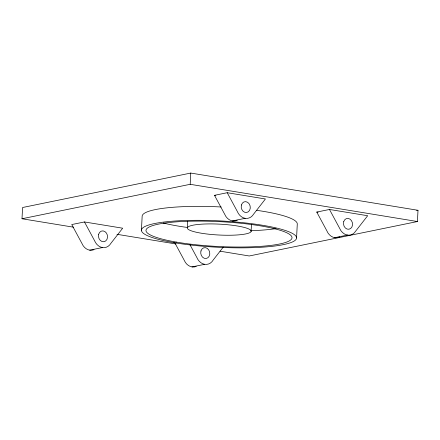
<?xml version="1.0" encoding="UTF-8"?>
<svg xmlns="http://www.w3.org/2000/svg" width="440" height="440" viewBox="0 0 440 440"><rect width="100%" height="100%" fill="white"/><g stroke="black" fill="none" stroke-linecap="round" stroke-linejoin="round"><path stroke-width="0.66" d="M73.552 227.194L22 218.752L22.572 207.51L190.757 173.063L418 210.293L417.428 221.535L249.244 255.976L220.077 251.196M141.444 230.23L142.148 216.293A77.666 13.217 2.9 0 1 221.177 206.982M187.374 227.645L187.698 221.15M22 218.752L190.19 184.305L190.757 173.063M251.103 231.523A31.977 5.445 2.9 0 0 205.183 223.999A31.977 5.445 2.9 0 0 201.427 233.228A31.977 5.445 2.9 0 0 251.103 231.523L251.466 224.378M296.577 237.924L297.281 223.988A77.666 13.217 2.9 0 0 256.454 210.293M223.256 247.115L213.18 260.035A11.424 9.394 78.4 0 1 196.779 257.351L189.976 244.717M84.475 221.953L94.523 240.598A11.424 9.394 78.4 0 0 110.919 243.282L122.678 228.206L84.475 221.953L71.753 224.554L83.188 245.773A11.424 9.394 78.4 0 0 93.962 249.689M237.27 220.198A11.424 9.394 78.4 0 1 225.929 216.541L214.495 195.322L227.216 192.715L265.419 198.974L253.666 214.049A11.424 9.394 78.4 0 1 237.264 211.36L227.216 192.715M89.716 250.162L102.438 247.561M232.458 220.93L245.179 218.323M339.526 236.951A11.424 9.394 78.4 0 1 326.799 230.72L316.756 212.075L329.478 209.468L367.675 215.727L354.299 232.881A11.424 9.394 78.4 0 1 340.912 230.687L329.478 209.468M416.653 210.568L418 210.293M191.972 266.915L204.694 264.314M334.719 237.683L347.441 235.076M190.19 184.305L417.428 221.535M214.495 195.322L215.837 195.542M316.756 212.075L318.098 212.295M116.969 234.306L175.984 243.975M174.647 242.484L185.444 262.526A11.424 9.394 78.4 0 0 196.224 266.442M276.144 228.591A73.095 12.441 2.9 0 1 250.877 230.692M187.803 227.513A73.095 12.441 2.9 0 1 163.279 222.992M241.428 204.969A5.484 4.51 78.4 0 0 246.659 212.487A5.484 4.51 78.4 0 0 249.156 203.797A5.484 4.51 78.4 0 0 241.428 204.969M343.69 221.722A5.484 4.51 78.4 0 0 348.92 229.24A5.484 4.51 78.4 0 0 351.417 220.55A5.484 4.51 78.4 0 0 343.69 221.722M200.948 250.954A5.484 4.51 78.4 0 0 206.179 258.473A5.484 4.51 78.4 0 0 208.67 249.782A5.484 4.51 78.4 0 0 200.948 250.954M98.687 234.201A5.484 4.51 78.4 0 0 103.917 241.725A5.484 4.51 78.4 0 0 106.414 233.03A5.484 4.51 78.4 0 0 98.687 234.201M173.668 242.589A77.666 13.217 2.9 0 0 296.18 239.206A77.666 13.217 2.9 0 0 187.176 220.446A77.666 13.217 2.9 0 0 173.668 242.589M176.336 242.088A73.095 12.441 2.9 0 0 291.643 238.904A73.095 12.441 2.9 0 0 189.046 221.243A73.095 12.441 2.9 0 0 176.336 242.088"/></g></svg>
